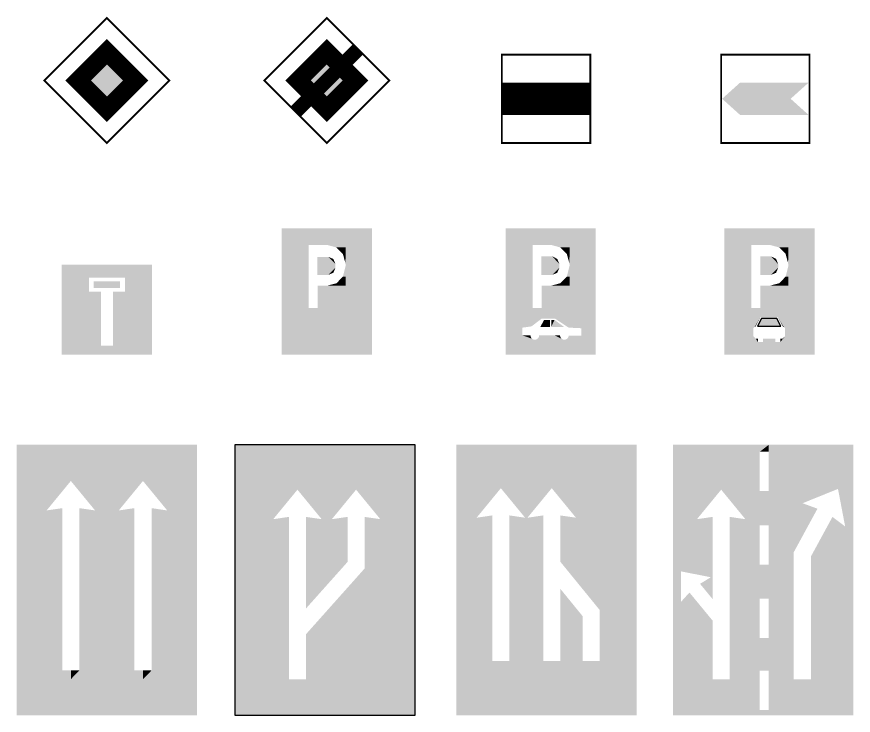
# Model space of a CAD drawing. Extents: x 1216 to 44401, y 2119 to 23617.
# Drawn here: x 21237 to 26391, y 13087 to 17391 of the extents above; entities that cross this region are included whole.
import ezdxf

# ---------------------------------------------------------------- set-up
doc = ezdxf.new("R2010")
doc.units = 0
doc.header["$LTSCALE"] = 10
doc.header["$MEASUREMENT"] = 0
doc.layers.get('0').update_dxf_attribs({"linetype": 'CONTINUOUS'})

# ---------------------------------------------------------------- blocks, each defined once
blk = doc.blocks.new('D11a')
at = {"color": 5, "linetype": 'CONTINUOUS'}
for points in [[(-250, 700), (105.2, 700), (-250, 608.4), (105.2, 607.7)], [(-250, 608.4), (105.2, 607.7), (105.2, 607.7), (105.2, 700)], [(105.2, 607.7), (105.2, 700), (250, 607.4), (250, 700)], [(-250, 258.3), (-99.9, 258.4), (-250, 608.4), (-99.9, 608.1)], [(3, 608.4), (105.2, 607.7), (53.4, 594.8), (105.2, 594.8)], [(105.2, 607.7), (250, 607.4), (105.2, 382.6), (250, 382.6)], [(105.2, 594.8), (53.4, 594.8), (105.2, 558.7), (89.5, 558.7)], [(53.4, 594.8), (105.2, 594.8), (105.2, 594.8), (53.4, 594.8)], [(105.2, 558.7), (89.5, 558.7), (89.5, 558.7), (105.2, 558.7)], [(89.5, 558.7), (105.2, 558.7), (89.5, 558.7), (103, 508.7)], [(89.5, 558.7), (103, 508.7), (103, 508.7), (105.2, 495.1)], [(103, 508.7), (105.2, 495.1), (103, 508.7), (105.2, 558.7)], [(-51.6, 442.6), (8.4, 442.6), (-51.6, 542.6), (8.4, 542.6)], [(-51.6, 542.6), (8.4, 542.6), (8.4, 542.6), (8.4, 442.6)], [(8.4, 542.6), (8.4, 442.6), (48.4, 502.6), (48.4, 482.6)], [(48.4, 502.6), (48.4, 482.6), (8.4, 542.6), (48.4, 502.6)], [(8.4, 542.6), (48.4, 502.6), (8.4, 542.6), (36.7, 530.9)], [(48.4, 482.6), (8.4, 442.6), (48.4, 482.6), (36.7, 454.3)], [(89.6, 432.6), (105.2, 432.6), (89.6, 432.6), (105.2, 495.1)], [(105.2, 395.7), (53.3, 395.7), (105.2, 432.6), (89.6, 432.6)], [(105.2, 432.6), (89.6, 432.6), (89.6, 432.6), (105.2, 432.6)], [(-49.9, 258.4), (105.2, 258.3), (-49.9, 382.6), (105.2, 382.6)], [(3.1, 382.8), (53.3, 382.6), (3.1, 382.8), (53.3, 395.7)], [(3.1, 382.8), (53.3, 395.7), (52.1, 395.7), (53.3, 382.6)], [(52.1, 395.7), (53.3, 382.6), (105.2, 395.7), (105.2, 382.6)], [(105.2, 395.7), (105.2, 382.6), (105.2, 395.7), (53.3, 395.7)], [(105.2, 258.3), (250, 258.3), (105.2, 382.6), (250, 382.6)], [(-250, 0), (250, 0), (-250, 258.3), (250, 258.3)]]:
    blk.add_solid(points, dxfattribs=at)
blk = doc.blocks.new('*U263', base_point=(-3845.1, -6063.2))
at = {"color": 0}
for points in [[(-3845.1, -6063.2), (-3845.1, -6004.9), (-3919.1, -6004.9)], [(-3919.1, -6004.9), (-3919.1, -6063.2), (-3845.1, -6063.2)]]:
    blk.add_solid(points, dxfattribs=at)
blk = doc.blocks.new('D11b')
at = {"color": 5, "linetype": 'CONTINUOUS'}
for points in [[(-250, 700), (105.2, 700), (-250, 608.4), (105.2, 607.7)], [(-250, 608.4), (105.2, 607.7), (105.2, 607.7), (105.2, 700)], [(105.2, 607.7), (105.2, 700), (250, 607.4), (250, 700)], [(-250, 258.3), (-99.9, 258.4), (-250, 608.4), (-99.9, 608.1)], [(3, 608.4), (105.2, 607.7), (53.4, 594.8), (105.2, 594.8)], [(105.2, 607.7), (250, 607.4), (105.2, 382.6), (250, 382.6)], [(53.4, 594.8), (105.2, 594.8), (105.2, 594.8), (53.4, 594.8)], [(105.2, 594.8), (53.4, 594.8), (105.2, 558.7), (89.5, 558.7)], [(105.2, 558.7), (89.5, 558.7), (89.5, 558.7), (105.2, 558.7)], [(89.5, 558.7), (105.2, 558.7), (89.5, 558.7), (103, 508.7)], [(89.5, 558.7), (103, 508.7), (103, 508.7), (105.2, 495.1)], [(103, 508.7), (105.2, 495.1), (103, 508.7), (105.2, 558.7)], [(-51.6, 442.6), (8.4, 442.6), (-51.6, 545.7), (8.4, 545.7)], [(-51.6, 545.7), (8.4, 545.7), (8.4, 545.7), (8.4, 442.6)], [(8.4, 545.7), (8.4, 442.6), (48.4, 502.6), (48.4, 482.6)], [(48.4, 502.6), (48.4, 482.6), (8.4, 545.7), (48.4, 502.6)], [(8.4, 545.7), (48.4, 502.6), (8.4, 545.7), (36.7, 530.9)], [(48.4, 482.6), (8.4, 442.6), (48.4, 482.6), (36.7, 454.3)], [(89.6, 432.6), (105.2, 432.6), (89.6, 432.6), (105.2, 495.1)], [(105.2, 395.7), (53.3, 395.7), (105.2, 432.6), (89.6, 432.6)], [(105.2, 432.6), (89.6, 432.6), (89.6, 432.6), (105.2, 432.6)], [(-49.9, 258.4), (105.2, 258.3), (-49.9, 382.6), (105.2, 382.6)], [(3.1, 382.8), (53.3, 382.6), (3.1, 382.8), (53.3, 395.7)], [(3.1, 382.8), (53.3, 395.7), (52.1, 395.7), (53.3, 382.6)], [(52.1, 395.7), (53.3, 382.6), (105.2, 395.7), (105.2, 382.6)], [(105.2, 395.7), (105.2, 382.6), (105.2, 395.7), (53.3, 395.7)], [(105.2, 258.3), (250, 258.3), (105.2, 382.6), (250, 382.6)], [(-156.4, 150), (-50, 200), (-250, 258.3)], [(-158.1, 107.5), (-156.4, 150), (-250, 258.3)], [(-158.1, 107.5), (-250, 258.3), (-250, 0)], [(-50, 200), (-50, 258.3), (-250, 258.3)], [(250, 258.3), (24, 258.3), (24, 200)], [(250, 258.3), (24, 200), (169.6, 146.7)], [(250, 0), (250, 258.3), (169.6, 146.7)], [(-156.4, 150), (-106.5, 156.8), (-50, 200)], [(-57.3, 154.2), (-4.4, 154.2), (-4.4, 192.7)], [(-4.4, 192.7), (-36.3, 192.7), (-57.3, 154.2)], [(21, 192.7), (3.1, 192.7), (3.1, 154.2)], [(3.1, 154.2), (73.7, 154.2), (21, 192.7)], [(24, 200), (100, 150), (169.6, 146.7)], [(250, 0), (169.6, 146.7), (169.6, 105.8)], [(-158.1, 107.5), (-250, 0), (-50, 0)], [(-112, 106.9), (-112, 107.3), (-158.1, 107.5)], [(-111.6, 102.7), (-112, 106.9), (-158.1, 107.5)], [(-110.5, 98.7), (-111.6, 102.7), (-158.1, 107.5)], [(-108.7, 94.9), (-110.5, 98.7), (-158.1, 107.5)], [(-106.3, 91.5), (-108.7, 94.9), (-158.1, 107.5)], [(-103.4, 88.6), (-106.3, 91.5), (-158.1, 107.5)], [(-99.9, 86.2), (-103.4, 88.6), (-158.1, 107.5)], [(-96.1, 84.4), (-99.9, 86.2), (-158.1, 107.5)], [(-96.1, 84.4), (-158.1, 107.5), (-50, 0)], [(-50, 0), (-67.3, 95), (-69.7, 91.6)], [(-50, 0), (-65.5, 98.8), (-67.3, 95)], [(-50, 0), (-64.5, 102.9), (-65.5, 98.8)], [(-50, 0), (-64.1, 107), (-64.5, 102.9)], [(-50, 0), (-50, 107), (-64.1, 107)], [(24, 106.6), (-50, 107), (-50, 0)], [(-50, 0), (24, 0), (24, 106.6)], [(52.4, 103.5), (52.2, 106.4), (24, 106.6)], [(53.4, 99.5), (52.4, 103.5), (24, 106.6)], [(55, 95.6), (53.4, 99.5), (24, 106.6)], [(57.3, 92.2), (55, 95.6), (24, 106.6)], [(60.1, 89.1), (57.3, 92.2), (24, 106.6)], [(63.5, 86.6), (60.1, 89.1), (24, 106.6)], [(67.2, 84.7), (63.5, 86.6), (24, 106.6)], [(67.2, 84.7), (24, 106.6), (24, 0)], [(24, 0), (250, 0), (169.6, 105.8)], [(24, 0), (169.6, 105.8), (90.9, 88.1)], [(169.6, 105.8), (93.9, 91), (90.9, 88.1)], [(169.6, 105.8), (96.4, 94.3), (93.9, 91)], [(169.6, 105.8), (98.3, 98), (96.4, 94.3)], [(169.6, 105.8), (99.5, 102), (98.3, 98)], [(169.6, 105.8), (100, 106.2), (99.5, 102)], [(-92.1, 83.4), (-96.1, 84.4), (-50, 0)], [(-50, 0), (-88, 83), (-92.1, 83.4)], [(-50, 0), (-83.8, 83.4), (-88, 83)], [(-50, 0), (-79.8, 84.5), (-83.8, 83.4)], [(-50, 0), (-76, 86.3), (-79.8, 84.5)], [(-50, 0), (-72.6, 88.7), (-76, 86.3)], [(-50, 0), (-69.7, 91.6), (-72.6, 88.7)], [(24, 0), (90.9, 88.1), (87.4, 85.9)], [(24, 0), (87.4, 85.9), (83.6, 84.2)], [(71.2, 83.5), (67.2, 84.7), (24, 0)], [(24, 0), (83.6, 84.2), (79.5, 83.3)], [(75.3, 83), (71.2, 83.5), (24, 0)], [(24, 0), (79.5, 83.3), (75.3, 83)]]:
    blk.add_solid(points, dxfattribs=at)
blk.add_blockref('*U263', (24, 200), dxfattribs=at)
blk = doc.blocks.new('*U265', base_point=(-3166, -5987.7))
at = {"color": 0}
for points in [[(-3166, -5987.7), (-3166, -6038.1), (-3069.5, -6038.1)], [(-3069.5, -6038.1), (-3069.5, -5987.7), (-3166, -5987.7)]]:
    blk.add_solid(points, dxfattribs=at)
blk = doc.blocks.new('D11c')
at = {"color": 5, "linetype": 'CONTINUOUS'}
blk.add_lwpolyline([(-42.7, 201.3), (-64, 157.3), (64, 157.3), (42.7, 201.3)], close=True, dxfattribs=at)
for points in [[(-248.3, 700), (106.9, 700), (-248.3, 608.4), (106.9, 607.7)], [(-248.3, 608.4), (106.9, 607.7), (106.9, 607.7), (106.9, 700)], [(106.9, 607.7), (106.9, 700), (251.7, 607.4), (251.7, 700)], [(-248.3, 258.3), (-98.2, 258.4), (-248.3, 608.4), (-98.2, 608.1)], [(4.7, 608.4), (106.9, 607.7), (55.1, 594.8), (106.9, 594.8)], [(106.9, 607.7), (251.7, 607.4), (106.9, 382.6), (251.7, 382.6)], [(55.1, 594.8), (106.9, 594.8), (106.9, 594.8), (55.1, 594.8)], [(106.9, 594.8), (55.1, 594.8), (106.9, 558.7), (91.2, 558.7)], [(106.9, 558.7), (91.2, 558.7), (91.2, 558.7), (106.9, 558.7)], [(91.2, 558.7), (106.9, 558.7), (91.2, 558.7), (104.7, 508.7)], [(91.2, 558.7), (104.7, 508.7), (104.7, 508.7), (106.9, 495.1)], [(104.7, 508.7), (106.9, 495.1), (104.7, 508.7), (106.9, 558.7)], [(-49.9, 442.6), (10.1, 442.6), (-49.9, 545.7), (10.1, 545.7)], [(-49.9, 545.7), (10.1, 545.7), (10.1, 545.7), (10.1, 442.6)], [(10.1, 545.7), (10.1, 442.6), (50.1, 502.6), (50.1, 482.6)], [(50.1, 502.6), (50.1, 482.6), (10.1, 545.7), (50.1, 502.6)], [(10.1, 545.7), (50.1, 502.6), (10.1, 545.7), (38.4, 530.9)], [(50.1, 482.6), (10.1, 442.6), (50.1, 482.6), (38.4, 454.3)], [(91.2, 432.6), (106.9, 432.6), (91.2, 432.6), (106.9, 495.1)], [(106.9, 395.7), (55, 395.7), (106.9, 432.6), (91.2, 432.6)], [(106.9, 432.6), (91.2, 432.6), (91.2, 432.6), (106.9, 432.6)], [(-48.2, 258.4), (106.9, 258.3), (-48.2, 382.6), (106.9, 382.6)], [(4.8, 382.8), (55, 382.6), (4.8, 382.8), (55, 395.7)], [(4.8, 382.8), (55, 395.7), (53.8, 395.7), (55, 382.6)], [(53.8, 395.7), (55, 382.6), (106.9, 395.7), (106.9, 382.6)], [(106.9, 395.7), (106.9, 382.6), (106.9, 395.7), (55, 395.7)], [(106.9, 258.3), (251.7, 258.3), (106.9, 382.6), (251.7, 382.6)], [(-87.3, 102), (-87.3, 147.5), (-248.3, 258.3)], [(-248.3, 258.3), (-74.5, 89.1), (-87.3, 102)], [(-87.3, 147.5), (-48.2, 208), (-248.3, 258.3)], [(-248.3, 258.3), (-48.2, 0), (-74.5, 89.1)], [(-248.3, 258.3), (-248.3, 0), (-48.2, 0)], [(-48.2, 208), (-48.2, 258.3), (-248.3, 258.3)], [(251.7, 258.3), (48.2, 208), (80.9, 153.9)], [(62.6, 70.8), (48.2, 0), (251.7, 258.3)], [(48.2, 0), (251.7, 0), (251.7, 258.3)], [(251.7, 258.3), (48.2, 258.3), (48.2, 208)], [(87.3, 102), (62.6, 70.8), (251.7, 258.3)], [(251.7, 258.3), (80.9, 153.9), (87.3, 147.5)], [(87.3, 147.5), (87.3, 102), (251.7, 258.3)], [(-87.3, 147.5), (-80.9, 153.9), (-48.2, 208)], [(-80.9, 153.9), (-77.3, 153.9), (-48.2, 208)], [(-42.7, 201.3), (-64, 157.3), (64, 157.3)], [(64, 157.3), (42.7, 201.3), (-42.7, 201.3)], [(48.2, 208), (77.3, 153.9), (80.9, 153.9)], [(87.3, 102), (74.5, 89.1), (62.6, 70.8)], [(-48.2, 0), (-62.6, 70.8), (-74.5, 89.1)], [(-62.6, 70.8), (-62.6, 89.1), (-74.5, 89.1)], [(-48.2, 0), (-48.2, 70.8), (-62.6, 70.8)], [(-34.3, 70.8), (-48.2, 0), (34.3, 70.8)], [(-48.2, 0), (48.2, 70.8), (34.3, 70.8)], [(-48.2, 0), (48.2, 0), (48.2, 70.8)], [(-34.3, 70.8), (-48.2, 70.8), (-48.2, 0)], [(34.3, 70.8), (-34.3, 89.1), (-34.3, 70.8)], [(34.3, 70.8), (34.3, 89.1), (-34.3, 89.1)], [(62.6, 70.8), (48.2, 70.8), (48.2, 0)], [(74.5, 89.1), (62.6, 89.1), (62.6, 70.8)]]:
    blk.add_solid(points, dxfattribs=at)
blk.add_blockref('*U265', (-48.2, 258.3), dxfattribs=at)
blk = doc.blocks.new('D16a')
at = {"color": 5}
for points in [[(-354, 200), (-500, 0), (-354, 1348.5), (-500, 1500)], [(-354, 1348.5), (-500, 1500), (354, 1348.5), (500, 1500)], [(354, 1348.5), (500, 1500), (354, 200), (500, 0)], [(-46, 1348.5), (46, 1348.5), (-46, 200), (46, 200)], [(354, 200), (500, 0), (-354, 200), (-500, 0)]]:
    blk.add_solid(points, dxfattribs=at)
at = {"color": 5, "linetype": 'CONTINUOUS'}
for points in [[(-334.4, 1135.8), (-354, 1348.5), (-354, 200)], [(-334.4, 1135.8), (-200, 1348.5), (-354, 1348.5)], [(-334.4, 1135.8), (-200, 1299.3), (-200, 1348.5)], [(-46, 1348.5), (-200, 1299.3), (-65.6, 1135.8)], [(-46, 1348.5), (-200, 1348.5), (-200, 1299.3)], [(-46, 200), (-46, 1348.5), (-65.6, 1135.8)], [(65.6, 1135.8), (46, 1348.5), (46, 200)], [(65.6, 1135.8), (200, 1348.5), (46, 1348.5)], [(65.6, 1135.8), (200, 1299.3), (200, 1348.5)], [(354, 1348.5), (200, 1299.3), (334.4, 1135.8)], [(354, 1348.5), (200, 1348.5), (200, 1299.3)], [(354, 200), (354, 1348.5), (334.4, 1135.8)], [(-354, 200), (-247.4, 248.5), (-334.4, 1135.8)], [(-247.4, 248.5), (-247.4, 1148.5), (-334.4, 1135.8)], [(-65.6, 1135.8), (-152.6, 1148.5), (-152.6, 248.5)], [(-65.6, 1135.8), (-152.6, 248.5), (-46, 200)], [(46, 200), (152.6, 248.5), (65.6, 1135.8)], [(152.6, 248.5), (152.6, 1148.5), (65.6, 1135.8)], [(334.4, 1135.8), (247.4, 1148.5), (247.4, 248.5)], [(334.4, 1135.8), (247.4, 248.5), (354, 200)], [(-354, 200), (-200, 248.5), (-247.4, 248.5)], [(-354, 200), (-200, 200), (-200, 248.5)], [(-152.6, 248.5), (-200, 200), (-46, 200)], [(-152.6, 248.5), (-200, 248.5), (-200, 200)], [(46, 200), (200, 200), (200, 248.5)], [(46, 200), (200, 248.5), (152.6, 248.5)], [(247.4, 248.5), (200, 200), (354, 200)], [(247.4, 248.5), (200, 248.5), (200, 200)]]:
    blk.add_solid(points, dxfattribs=at)
blk = doc.blocks.new('*U270', base_point=(2583.7, -12559.9))
at = {"color": 0}
for points in [[(2796.8, -11472.6), (2931.2, -11059.9), (2583.7, -11059.9)], [(2583.7, -11059.9), (2583.7, -12559.9), (2883.7, -12359.9)], [(2883.7, -12359.9), (2796.8, -11472.6), (2583.7, -11059.9)], [(2796.8, -11472.6), (2931.2, -11309), (2931.2, -11059.9)], [(2883.7, -12359.9), (2883.7, -11459.9), (2796.8, -11472.6)], [(2583.7, -12559.9), (2931.2, -12559.9), (2931.2, -12359.9)], [(2583.7, -12559.9), (2931.2, -12359.9), (2883.7, -12359.9)]]:
    blk.add_solid(points, dxfattribs=at)
blk = doc.blocks.new('D16b')
at = {"color": 5, "linetype": 'CONTINUOUS'}
for p, q in [((490, 1500), (-510, 1500)), ((-510, 1500), (-510, 0)), ((490, 0), (490, 1500)), ((-510, 0), (490, 0))]:
    blk.add_line(p, q, dxfattribs=at)
for points in [[(162.6, 1500), (-162.6, 1500), (-162.6, 1250.9)], [(28.2, 1087.3), (162.6, 1500), (-162.6, 1250.9)], [(28.2, 1087.3), (162.6, 1250.9), (162.6, 1500)], [(162.6, 0), (490, 0), (490, 1500)], [(490, 1500), (162.6, 1250.9), (297, 1087.3)], [(162.6, 0), (490, 1500), (297, 1087.3)], [(490, 1500), (162.6, 1500), (162.6, 1250.9)], [(28.2, 1087.3), (-162.6, 1250.9), (-28.2, 1087.3)], [(-28.2, 1087.3), (-115.2, 1100), (-115.2, 592)], [(-115.2, 592), (115.2, 850.2), (115.2, 1100)], [(-115.2, 592), (115.2, 1100), (28.2, 1087.3)], [(-28.2, 1087.3), (-115.2, 592), (28.2, 1087.3)], [(297, 1087.3), (210, 814), (162.6, 0)], [(297, 1087.3), (210, 1100), (210, 814)], [(210, 814), (162.6, 760.8), (162.6, 0)], [(-162.6, 0), (162.6, 0), (162.6, 760.8)], [(162.6, 760.8), (-115.2, 200), (-162.6, 0)], [(162.6, 760.8), (-115.2, 449.5), (-115.2, 200)], [(-115.2, 200), (-162.6, 200), (-162.6, 0)]]:
    blk.add_solid(points, dxfattribs=at)
blk.add_blockref('*U270', (-510, 0), dxfattribs=at)
blk = doc.blocks.new('D16c')
at = {"color": 5, "linetype": 'CONTINUOUS'}
for points in [[(-500, 1500), (-500, 0), (-300, 300)], [(-300, 300), (-387, 1095.5), (-500, 1500)], [(-387, 1095.5), (-252.6, 1500), (-500, 1500)], [(-387, 1095.5), (-252.6, 1259.1), (-252.6, 1500)], [(29.5, 1500), (-252.6, 1500), (-252.6, 1259.1)], [(-104.9, 1095.5), (29.5, 1500), (-252.6, 1259.1)], [(-104.9, 1095.5), (29.5, 1259.1), (29.5, 1500)], [(500, 1500), (29.5, 1500), (29.5, 1259.1)], [(500, 1500), (29.5, 1259.1), (163.9, 1095.5)], [(500, 0), (500, 1500), (163.9, 1095.5)], [(-104.9, 1095.5), (-252.6, 1259.1), (-118.2, 1095.5)], [(-300, 300), (-300, 1108.2), (-387, 1095.5)], [(-118.2, 1095.5), (-205.2, 1108.2), (-205.2, 300)], [(-118.2, 1095.5), (-205.2, 300), (-17.9, 300)], [(-17.9, 300), (-104.9, 1095.5), (-118.2, 1095.5)], [(-17.9, 300), (-17.9, 1108.2), (-104.9, 1095.5)], [(163.9, 1095.5), (76.9, 1108.2), (76.9, 851.7)], [(163.9, 1095.5), (76.9, 851.7), (295.8, 583.2)], [(500, 0), (163.9, 1095.5), (295.8, 583.2)], [(200.9, 300), (200.9, 549.4), (76.9, 701.5)], [(200.9, 300), (76.9, 701.5), (76.9, 300)], [(295.8, 583.2), (295.8, 300), (500, 0)], [(-500, 0), (-252.6, 0), (-252.6, 300)], [(-500, 0), (-252.6, 300), (-300, 300)], [(-205.2, 300), (-252.6, 300), (-252.6, 0)], [(-252.6, 0), (29.5, 0), (29.5, 300)], [(-252.6, 0), (29.5, 300), (-17.9, 300)], [(-205.2, 300), (-252.6, 0), (-17.9, 300)], [(76.9, 300), (29.5, 0), (500, 0)], [(76.9, 300), (29.5, 300), (29.5, 0)], [(295.8, 300), (76.9, 300), (500, 0)], [(295.8, 300), (200.9, 300), (76.9, 300)]]:
    blk.add_solid(points, dxfattribs=at)
blk = doc.blocks.new('D17_rlp')
at = {"color": 5, "linetype": 'CONTINUOUS'}
for points in [[(-366.8, 1087.3), (-232.4, 1500), (-500, 1500)], [(-500, 1500), (-500, 0), (-455.5, 628.7)], [(-500, 1500), (-455.5, 628.7), (-455.7, 798)], [(-455.7, 798), (-366.8, 1087.3), (-500, 1500)], [(-366.8, 1087.3), (-232.4, 1250.9), (-232.4, 1500)], [(-232.4, 1500), (-232.4, 1250.9), (-98.1, 1087.3)], [(-18.3, 1244), (-232.4, 1500), (-98.1, 1087.3)], [(-18.3, 1461.2), (31.6, 1500), (-232.4, 1500)], [(-18.3, 1244), (-18.3, 1461.2), (-232.4, 1500)], [(-18.3, 1461.2), (31.6, 1461.2), (31.6, 1500)], [(219, 1500), (31.6, 1500), (31.6, 0)], [(170, 904.1), (219, 1500), (31.6, 0)], [(170, 904.1), (219, 994), (219, 1500)], [(500, 1500), (219, 1500), (219, 1175.8)], [(500, 1500), (219, 1175.8), (415.3, 1255.2)], [(500, 1500), (415.3, 1255.2), (455, 1047.3)], [(500, 0), (500, 1500), (455, 1047.3)], [(-18.3, 835.6), (-18.3, 1244), (-98.1, 1087.3)], [(-18.3, 1052.9), (31.6, 1052.9), (31.6, 1244)], [(-18.3, 1052.9), (31.6, 1244), (-18.3, 1244)], [(-18.3, 835.6), (-18.3, 1052.9), (-18.3, 1244)], [(219, 994), (301.5, 1145.4), (219, 1175.8)], [(-455.7, 798), (-289.5, 765.3), (-279.9, 1100)], [(-455.7, 798), (-279.9, 1100), (-366.8, 1087.3)], [(-289.5, 765.3), (-279.9, 644.2), (-279.9, 1100)], [(-98.1, 1087.3), (-185, 1100), (-185, 200)], [(-98.1, 1087.3), (-185, 200), (-18.3, 29.2)], [(-98.1, 1087.3), (-18.3, 29.2), (-18.3, 835.6)], [(455, 1047.3), (384.7, 1100), (264.9, 879.9)], [(455, 1047.3), (264.9, 879.9), (264.9, 200)], [(455, 1047.3), (264.9, 200), (500, 0)], [(170, 200), (170, 904.1), (31.6, 0)], [(-18.3, 646.3), (31.6, 646.3), (31.6, 835.6)], [(-18.3, 646.3), (31.6, 835.6), (-18.3, 835.6)], [(-18.3, 429), (-18.3, 646.3), (-18.3, 835.6)], [(-18.3, 29.2), (-18.3, 429), (-18.3, 835.6)], [(-289.5, 765.3), (-349.6, 729), (-279.9, 644.2)], [(-279.9, 524.8), (-408.2, 680.7), (-455.5, 628.7)], [(-500, 0), (-279.9, 200), (-455.5, 628.7)], [(-279.9, 200), (-279.9, 524.8), (-455.5, 628.7)], [(-18.3, 246.5), (31.6, 246.5), (31.6, 429)], [(-18.3, 246.5), (31.6, 429), (-18.3, 429)], [(-18.3, 29.2), (-18.3, 246.5), (-18.3, 429)], [(-500, 0), (-232.4, 0), (-232.4, 200)], [(-500, 0), (-232.4, 200), (-279.9, 200)], [(-185, 200), (-232.4, 0), (-18.3, 29.2)], [(-185, 200), (-232.4, 200), (-232.4, 0)], [(31.6, 0), (219, 0), (219, 200)], [(31.6, 0), (219, 200), (170, 200)], [(264.9, 200), (219, 0), (500, 0)], [(264.9, 200), (219, 200), (219, 0)], [(-232.4, 0), (31.6, 0), (31.6, 29.2)], [(-232.4, 0), (31.6, 29.2), (-18.3, 29.2)]]:
    blk.add_solid(points, dxfattribs=at)
blk = doc.blocks.new('D1a')
at = {"color": 7, "linetype": 'CONTINUOUS'}
for points, const_width in [([(0, 0), (346.5, 346.5), (0, 693), (-346.5, 346.5)], 10), ([(0, 120.2), (226.3, 346.5), (0, 572.8), (-226.3, 346.5)], 5)]:
    blk.add_lwpolyline(points, close=True, dxfattribs=dict(at, const_width=const_width))
at = {"color": 50, "linetype": 'CONTINUOUS', "const_width": 95}
blk.add_lwpolyline([(0, 190.9), (155.6, 346.5), (0, 502), (-155.6, 346.5)], close=True, dxfattribs=at)
at = {"color": 50, "linetype": 'CONTINUOUS'}
blk.add_solid([(155.6, 346.5), (0, 502), (0, 190.9), (-155.6, 346.5)], dxfattribs=at)
blk = doc.blocks.new('D1b')
at = {"color": 7, "linetype": 'CONTINUOUS'}
for points, const_width in [([(0, 0), (346.5, 346.5), (0, 693), (-346.5, 346.5)], 10), ([(0, 120.2), (226.3, 346.5), (0, 572.8), (-226.3, 346.5)], 5)]:
    blk.add_lwpolyline(points, close=True, dxfattribs=dict(at, const_width=const_width))
at = {"color": 50, "linetype": 'CONTINUOUS', "const_width": 95}
blk.add_lwpolyline([(0, 190.9), (155.6, 346.5), (0, 502), (-155.6, 346.5)], close=True, dxfattribs=at)
at = {"color": 7, "const_width": 80}
blk.add_lwpolyline([(-173.2, 173.2), (173.2, 519.7)], dxfattribs=at)
at = {"color": 50, "linetype": 'CONTINUOUS'}
blk.add_solid([(155.6, 346.5), (0, 502), (0, 190.9), (-155.6, 346.5)], dxfattribs=at)
blk = doc.blocks.new('D2')
at = {"color": 7, "linetype": 'CONTINUOUS', "const_width": 10}
blk.add_lwpolyline([(-245, 0), (245, 0), (245, 490), (-245, 490)], close=True, dxfattribs=at)
at = {"color": 3, "linetype": 'CONTINUOUS', "const_width": 180}
blk.add_lwpolyline([(-240, 245), (240, 245)], dxfattribs=at)
blk = doc.blocks.new('D3')
at = {"color": 7, "linetype": 'CONTINUOUS', "const_width": 10}
blk.add_lwpolyline([(-245, 0), (245, 0), (245, 490), (-245, 490)], close=True, dxfattribs=at)
at = {"color": 3, "linetype": 'CONTINUOUS'}
for points in [[(-240, 245), (-140, 335), (-240, 245), (-140, 155)], [(-140, 155), (-140, 335), (140, 155), (140, 335)], [(140, 245), (240, 335), (140, 245), (140, 335)], [(140, 245), (140, 155), (140, 245), (240, 155)]]:
    blk.add_solid(points, dxfattribs=at)
blk = doc.blocks.new('D9a')
at = {"color": 5, "linetype": 'CONTINUOUS'}
for points in [[(-100, 426.7), (100, 426.7), (-250, 500), (250, 500)], [(-250, 500), (-250, 0), (-100, 426.7), (-100, 350)], [(100, 426.7), (250, 500), (100, 350), (250, 0)], [(-100, 350), (-33.3, 350), (-250, 0), (-33.3, 50)], [(33.3, 350), (100, 350), (33.3, 50), (250, 0)], [(-33.3, 50), (33.3, 50), (-250, 0), (250, 0)]]:
    blk.add_solid(points, dxfattribs=at)
at = {"color": 1, "linetype": 'CONTINUOUS'}
blk.add_solid([(-73.3, 406.7), (73.3, 406.7), (-73.3, 370), (73.3, 370)], dxfattribs=at)

msp = doc.modelspace()

# ---------------------------------------------------------------- block references
at = {"linetype": 'CONTINUOUS', "xscale": 1.111111111111, "yscale": 1.111111111111, "zscale": 1.111111111111}
for name, p in [('D1a', (21792.8, 16612.8)), ('D1b', (23147.3, 16612.8)), ('D2', (24498.5, 16612.8)), ('D3', (25849.7, 16612.8)), ('D11a', (23147.3, 15308.3)), ('D11b', (24526.8, 15308.3)), ('D11c', (25872.9, 15308.3)), ('D9a', (21792.8, 15308.3)), ('D16a', (21792.8, 13086.6)), ('D16b', (23147.3, 13086.6)), ('D16c', (24500.5, 13086.6)), ('D17_rlp', (25835.4, 13086.6))]:
    msp.add_blockref(name, p, dxfattribs=at)

doc.saveas('drawing.dxf')
